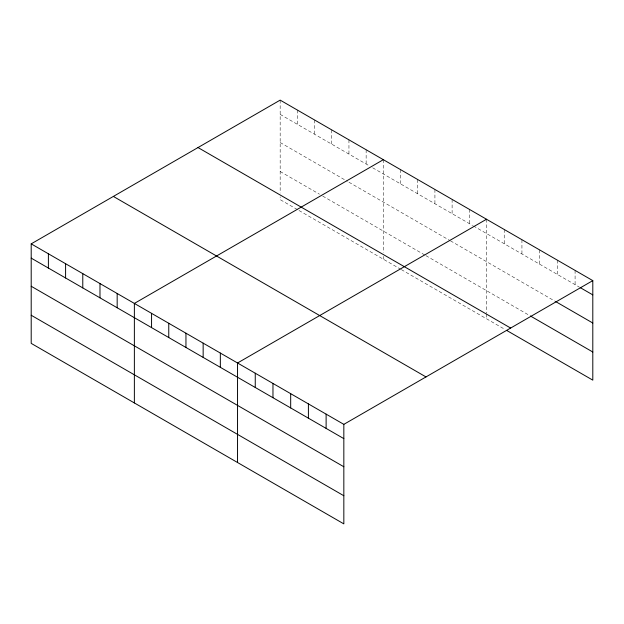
<?xml version="1.0" encoding="UTF-8"?>
<svg xmlns="http://www.w3.org/2000/svg" width="624" height="624" viewBox="0 0 624 624"><rect width="100%" height="100%" fill="white"/><g stroke="black" fill="none" stroke-linecap="round" stroke-linejoin="round"><path stroke-width="0.47" stroke-dasharray="3.12 2.34" d="M280.168 114.387L369.416 165.914M372.692 167.809L472.586 225.482M473.405 225.95L579.306 287.095M280.168 142.522L347.311 181.288M348.949 182.231L449.662 240.373M450.481 240.848L554.837 301.103M280.168 171.506L319.472 194.197M322.741 196.092L425.092 255.185M425.911 255.653L529.526 315.479M297.359 209.57L280.168 199.641L280.168 196.825M298.997 210.514L400.53 269.131M401.349 269.607L504.223 328.996M575.086 270.387L575.086 284.653M557.365 260.161L557.365 274.427M539.651 249.935L539.651 264.202M521.937 239.71L521.937 253.968M504.223 229.476L504.223 243.742M486.502 219.25L486.502 313.147M486.502 314.083L486.502 318.77M469.31 209.321L469.31 223.587M452.111 199.391L452.111 213.658M434.92 189.47L434.92 203.736M417.729 179.54L417.729 193.807M400.53 169.611L400.53 183.877M383.339 159.689L383.339 252.642M383.339 256.394L383.339 259.21M366.14 149.76L366.14 164.026M348.949 139.831L348.949 154.097M331.75 129.901L331.75 144.167M314.558 119.98L314.558 134.238M297.359 110.05L297.359 124.316M280.168 100.121L280.168 193.073"/><path stroke-width="0.94" d="M31.2 243.859L343.832 424.359L343.832 523.879L31.2 343.379L31.2 243.859L280.168 100.121L592.8 280.621L592.8 380.141L506.75 330.463M383.339 159.689L134.371 303.428L134.371 402.948M486.502 219.25L237.541 362.989L237.541 462.509M343.832 424.359L592.8 280.621M580.148 287.578L592.8 294.887M555.68 301.587L592.8 323.021M530.369 315.962L592.8 352.006M198.011 147.553L510.643 328.052M113.357 196.427L425.989 376.927M31.2 258.125L343.832 438.625M31.2 286.26L343.832 466.76M31.2 315.245L343.832 495.745M326.118 414.133L326.118 428.399M308.404 403.9L308.404 418.166M290.683 393.674L290.683 407.94M272.969 383.448L272.969 397.714M255.255 373.214L255.255 387.481M220.342 353.059L220.342 367.325M203.151 343.138L203.151 357.396M185.952 333.208L185.952 347.474M168.761 323.279L168.761 337.545M151.562 313.349L151.562 327.616M117.172 293.498L117.172 307.765M99.98 283.569L99.98 297.835M82.781 273.64L82.781 287.906M65.59 263.718L65.59 277.984M48.391 253.789L48.391 268.055"/></g></svg>
